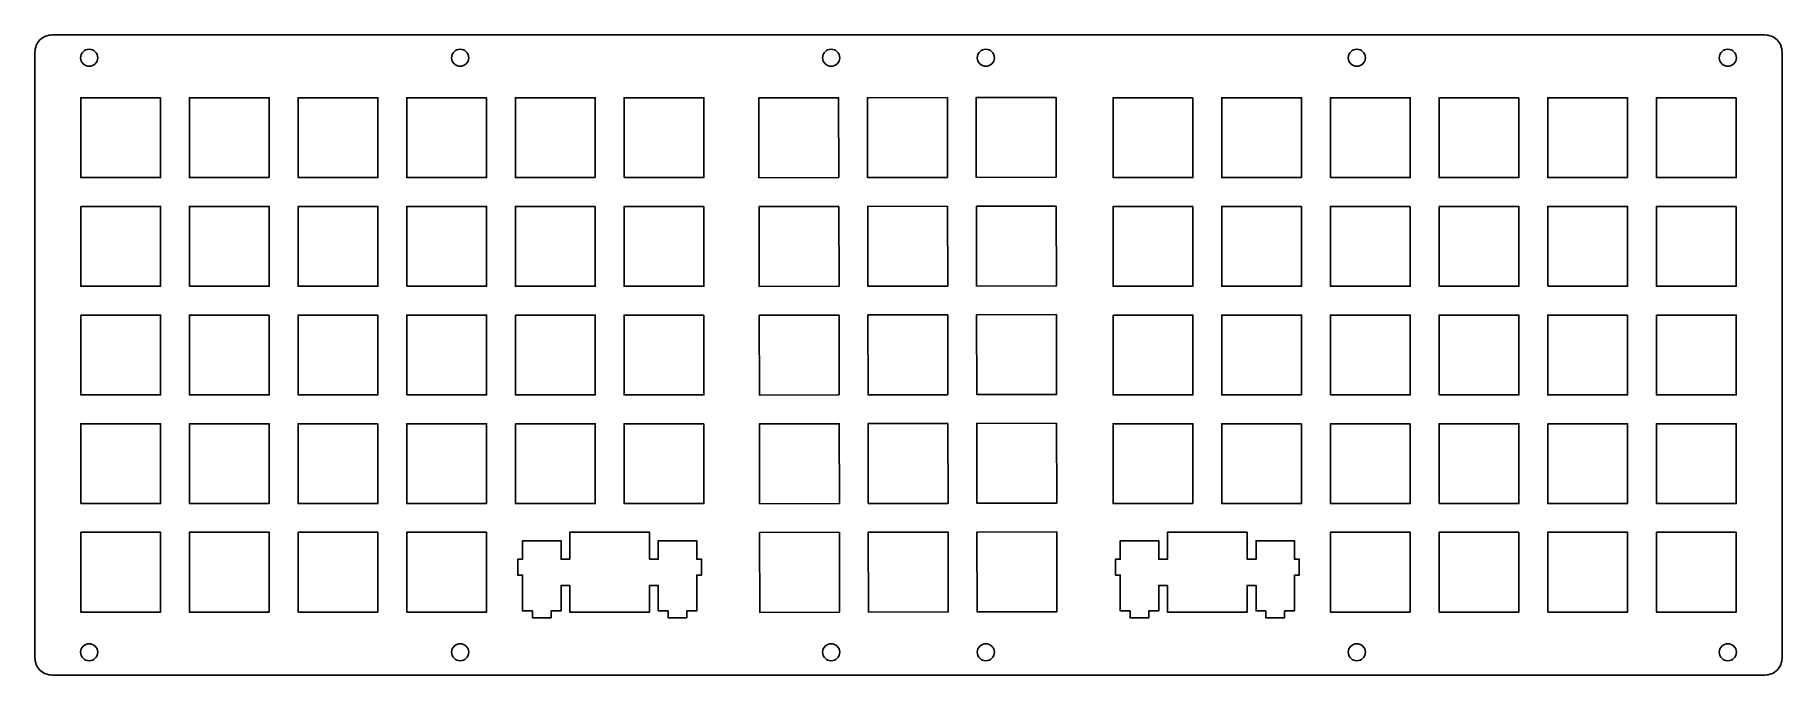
# Model space of a CAD drawing. Header units: millimetres. Extents: x 5 to 311, y 2 to 115.
import ezdxf

# ---------------------------------------------------------------- set-up
doc = ezdxf.new("R2010")
doc.units = ezdxf.units.MM
doc.layers.get('0').update_dxf_attribs({"linetype": 'CONTINUOUS'})

msp = doc.modelspace()

# ---------------------------------------------------------------- linework, layer by layer
msp.add_lwpolyline([(308.14, 114.6, -0.414214), (311.14, 111.6), (311.14, 5.35, -0.414214), (308.14, 2.35), (7.87, 2.35, -0.414214), (4.87, 5.35), (4.87, 111.6, -0.414214), (7.87, 114.6)], format="xyb", close=True)
for points in [[(26.89, 103.58), (12.89, 103.58), (12.89, 89.58), (26.89, 89.58)], [(45.94, 89.58), (45.94, 103.58), (31.94, 103.58), (31.94, 89.58)], [(50.99, 89.58), (64.99, 89.58), (64.99, 103.58), (50.99, 103.58)], [(84.04, 103.58), (70.04, 103.58), (70.04, 89.58), (84.04, 89.58)], [(103.09, 89.58), (103.09, 103.58), (89.09, 103.58), (89.09, 89.58)], [(108.14, 89.58), (122.14, 89.58), (122.14, 103.58), (108.14, 103.58)], [(145.79, 89.58), (145.76, 103.58), (131.76, 103.55), (131.79, 89.55)], [(164.84, 89.61), (164.81, 103.61), (150.81, 103.59), (150.84, 89.59)], [(183.89, 89.65), (183.86, 103.65), (169.86, 103.62), (169.89, 89.62)], [(207.86, 103.58), (193.87, 103.58), (193.87, 89.58), (207.86, 89.58)], [(226.91, 89.58), (226.91, 103.58), (212.92, 103.58), (212.92, 89.58)], [(231.97, 89.58), (245.96, 89.58), (245.96, 103.58), (231.97, 103.58)], [(265.01, 103.58), (251.02, 103.58), (251.02, 89.58), (265.01, 89.58)], [(284.06, 89.58), (284.06, 103.58), (270.07, 103.58), (270.07, 89.58)], [(303.11, 103.58), (289.12, 103.58), (289.12, 89.58), (303.11, 89.58)], [(12.89, 84.53), (12.89, 70.53), (26.89, 70.53), (26.89, 84.53)], [(31.94, 70.53), (45.94, 70.53), (45.94, 84.53), (31.94, 84.53)], [(50.99, 84.53), (50.99, 70.53), (64.99, 70.53), (64.99, 84.53)], [(70.04, 70.53), (84.04, 70.53), (84.04, 84.53), (70.04, 84.53)], [(103.09, 84.53), (89.09, 84.53), (89.09, 70.53), (103.09, 70.53)], [(122.14, 84.53), (108.14, 84.53), (108.14, 70.53), (122.14, 70.53)], [(145.8, 84.53), (131.8, 84.5), (131.82, 70.5), (145.82, 70.53)], [(164.85, 84.56), (150.85, 84.54), (150.88, 70.54), (164.87, 70.56)], [(183.9, 84.6), (169.9, 84.57), (169.93, 70.57), (183.92, 70.6)], [(207.86, 84.53), (193.87, 84.53), (193.87, 70.53), (207.86, 70.53)], [(226.91, 84.53), (212.92, 84.53), (212.92, 70.53), (226.91, 70.53)], [(245.96, 84.53), (231.97, 84.53), (231.97, 70.53), (245.96, 70.53)], [(251.02, 84.53), (251.02, 70.53), (265.01, 70.53), (265.01, 84.53)], [(270.07, 70.53), (284.06, 70.53), (284.06, 84.53), (270.07, 84.53)], [(303.11, 84.53), (289.12, 84.53), (289.12, 70.53), (303.11, 70.53)], [(12.89, 65.48), (12.89, 51.48), (26.89, 51.48), (26.89, 65.48)], [(45.94, 65.48), (31.94, 65.48), (31.94, 51.48), (45.94, 51.48)], [(64.99, 65.48), (50.99, 65.48), (50.99, 51.48), (64.99, 51.48)], [(70.04, 51.48), (84.04, 51.48), (84.04, 65.48), (70.04, 65.48)], [(89.09, 65.48), (89.09, 51.48), (103.09, 51.48), (103.09, 65.48)], [(122.14, 65.48), (108.14, 65.48), (108.14, 51.48), (122.14, 51.48)], [(145.86, 51.48), (145.83, 65.48), (131.83, 65.45), (131.86, 51.45)], [(164.91, 51.51), (164.88, 65.51), (150.88, 65.49), (150.91, 51.49)], [(169.96, 51.52), (183.96, 51.55), (183.93, 65.55), (169.93, 65.52)], [(193.87, 65.48), (193.87, 51.48), (207.86, 51.48), (207.86, 65.48)], [(226.91, 51.48), (226.91, 65.48), (212.92, 65.48), (212.92, 51.48)], [(231.97, 51.48), (245.96, 51.48), (245.96, 65.48), (231.97, 65.48)], [(251.02, 51.48), (265.01, 51.48), (265.01, 65.48), (251.02, 65.48)], [(284.06, 65.48), (270.07, 65.48), (270.07, 51.48), (284.06, 51.48)], [(289.12, 65.48), (289.12, 51.48), (303.11, 51.48), (303.11, 65.48)], [(12.89, 32.43), (26.89, 32.43), (26.89, 46.43), (12.89, 46.43)], [(45.94, 32.43), (45.94, 46.43), (31.94, 46.43), (31.94, 32.43)], [(64.99, 46.43), (50.99, 46.43), (50.99, 32.43), (64.99, 32.43)], [(84.04, 32.43), (84.04, 46.43), (70.04, 46.43), (70.04, 32.43)], [(89.09, 46.43), (89.09, 32.43), (103.09, 32.43), (103.09, 46.43)], [(122.14, 46.43), (108.14, 46.43), (108.14, 32.43), (122.14, 32.43)], [(145.89, 32.43), (145.87, 46.43), (131.87, 46.4), (131.89, 32.4)], [(164.92, 46.46), (150.92, 46.44), (150.95, 32.44), (164.94, 32.46)], [(183.97, 46.5), (169.97, 46.47), (170, 32.47), (183.99, 32.5)], [(207.86, 32.43), (207.86, 46.43), (193.87, 46.43), (193.87, 32.43)], [(226.91, 46.43), (212.92, 46.43), (212.92, 32.43), (226.91, 32.43)], [(245.96, 46.43), (231.97, 46.43), (231.97, 32.43), (245.96, 32.43)], [(251.02, 32.43), (265.01, 32.43), (265.01, 46.43), (251.02, 46.43)], [(270.07, 46.43), (270.07, 32.43), (284.06, 32.43), (284.06, 46.43)], [(289.12, 32.43), (303.11, 32.43), (303.11, 46.43), (289.12, 46.43)], [(12.89, 27.38), (12.89, 13.38), (26.89, 13.38), (26.89, 27.38)], [(45.94, 13.38), (45.94, 27.38), (31.94, 27.38), (31.94, 13.38)], [(50.99, 13.38), (64.99, 13.38), (64.99, 27.38), (50.99, 27.38)], [(84.04, 27.38), (70.04, 27.38), (70.04, 13.38), (84.04, 13.38)], [(112.61, 22.67), (112.61, 27.38), (98.61, 27.38), (98.61, 22.67), (97.09, 22.67), (97.09, 25.91), (90.34, 25.91), (90.34, 22.67), (89.51, 22.67), (89.51, 19.88), (90.34, 19.88), (90.34, 13.61), (92.06, 13.61), (92.06, 12.41), (95.36, 12.41), (95.36, 13.61), (97.09, 13.61), (97.09, 18.08), (98.61, 18.08), (98.61, 13.38), (112.61, 13.38), (112.61, 18.08), (114.14, 18.08), (114.14, 13.61), (115.87, 13.61), (115.87, 12.41), (119.16, 12.41), (119.16, 13.61), (120.89, 13.61), (120.89, 19.88), (121.72, 19.88), (121.72, 22.67), (120.89, 22.67), (120.89, 25.91), (114.14, 25.91), (114.14, 22.67)], [(131.9, 27.35), (131.93, 13.35), (145.93, 13.38), (145.9, 27.38)], [(150.95, 27.39), (150.98, 13.39), (164.98, 13.41), (164.95, 27.41)], [(184, 27.45), (170, 27.42), (170.03, 13.42), (184.03, 13.45)], [(225.66, 19.88), (226.49, 19.88), (226.49, 22.67), (225.66, 22.67), (225.66, 25.91), (218.92, 25.91), (218.92, 22.67), (217.39, 22.67), (217.39, 27.38), (203.39, 27.38), (203.39, 22.67), (201.86, 22.67), (201.86, 25.91), (195.12, 25.91), (195.12, 22.67), (194.29, 22.67), (194.29, 19.88), (195.12, 19.88), (195.12, 13.61), (196.84, 13.61), (196.84, 12.41), (200.14, 12.41), (200.14, 13.61), (201.86, 13.61), (201.86, 18.08), (203.39, 18.08), (203.39, 13.38), (217.39, 13.38), (217.39, 18.08), (218.92, 18.08), (218.92, 13.61), (220.64, 13.61), (220.64, 12.41), (223.94, 12.41), (223.94, 13.61), (225.66, 13.61)], [(245.96, 13.38), (245.96, 27.38), (231.97, 27.38), (231.97, 13.38)], [(265.01, 27.38), (251.02, 27.38), (251.02, 13.38), (265.01, 13.38)], [(270.07, 13.38), (284.06, 13.38), (284.06, 27.38), (270.07, 27.38)], [(289.12, 13.38), (303.11, 13.38), (303.11, 27.38), (289.12, 27.38)]]:
    msp.add_lwpolyline(points, close=True)
for centre in [(14.37, 110.6), (79.4, 110.6), (144.44, 110.6), (171.56, 110.6), (236.6, 110.6), (301.64, 110.6), (14.37, 6.35), (79.4, 6.35), (144.44, 6.35), (171.56, 6.35), (236.6, 6.35), (301.64, 6.35)]:
    msp.add_circle(centre, 1.5)

doc.saveas('drawing.dxf')
